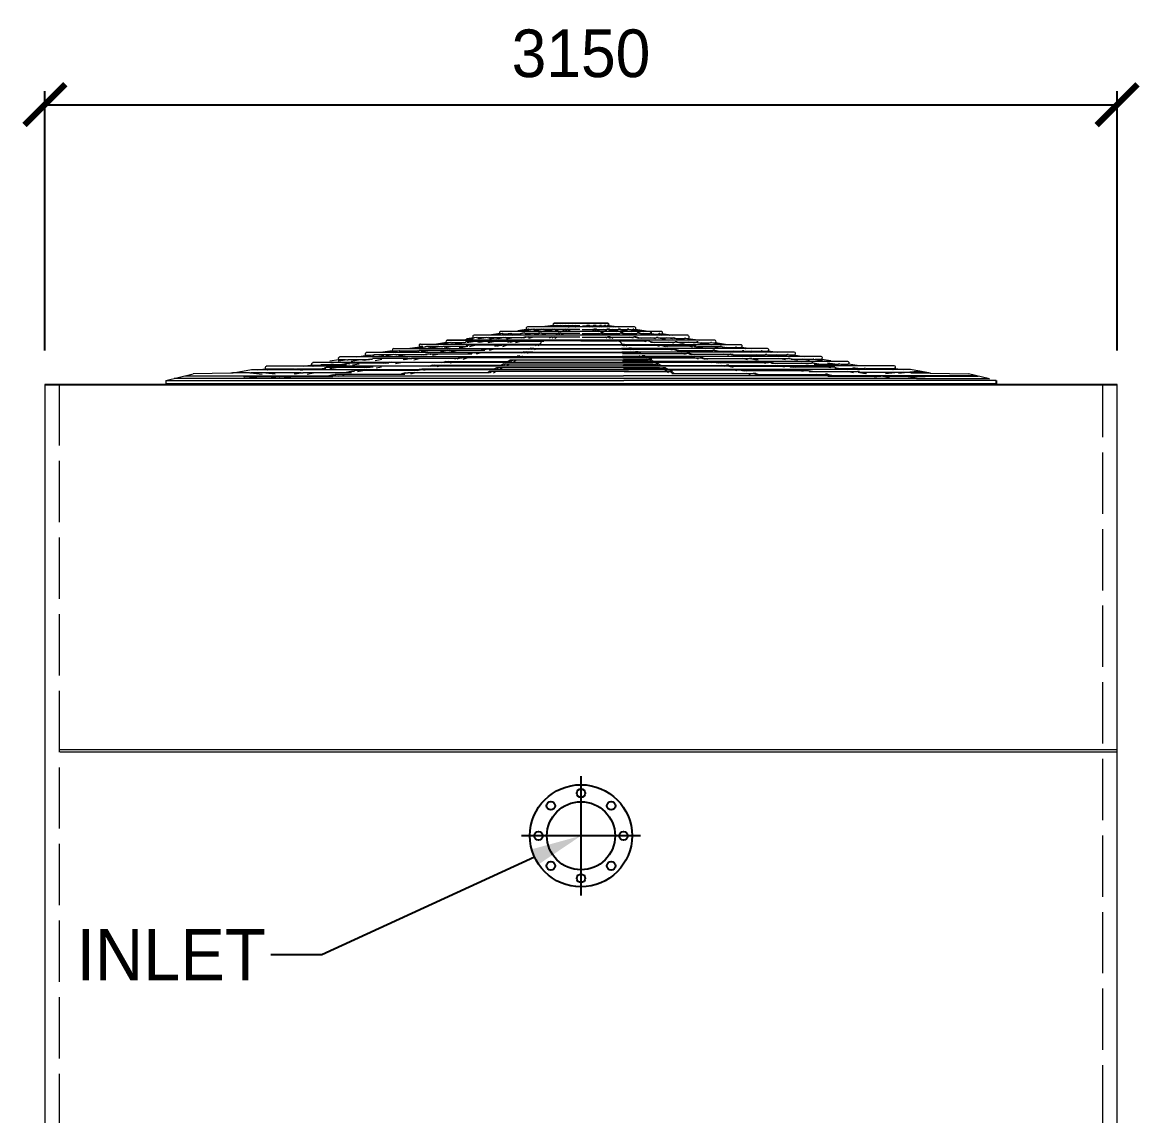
# Model space of a CAD drawing. Header units: millimetres. Extents: x 123437 to 162203, y 20795 to 41590.
# Drawn here: x 147677 to 150959, y 28502 to 31714 of the extents above; entities that cross this region are included whole.
import ezdxf
from ezdxf import colors
from ezdxf.entities.mleader import LeaderData, LeaderLine
from ezdxf.enums import TextEntityAlignment as Align
from ezdxf.math import Vec2, Vec3

# ---------------------------------------------------------------- set-up
doc = ezdxf.new("R2010")
doc.units = ezdxf.units.MM
doc.header["$LTSCALE"] = 30
doc.header["$MEASUREMENT"] = 0
doc.linetypes.add('CENTER', pattern=[2, 1.25, -0.25, 0.25, -0.25])
doc.linetypes.add('DASHED', pattern=[15, 12, -3])
doc.layers.get('0').update_dxf_attribs({"linetype": 'CONTINUOUS'})
doc.layers.get('DEFPOINTS').update_dxf_attribs({"color": 143, "linetype": 'CONTINUOUS'})
for name, color, linetype in [('center', 1, 'CENTER'), ('냉각탑', 4, 'CONTINUOUS'), ('냉각탑_dim', 1, 'CONTINUOUS'), ('냉각탑_text', 3, 'CONTINUOUS')]:
    doc.layers.add(name, color=color, linetype=linetype)
doc.styles.add('HY울릉도L', font='')
doc.styles.get("Standard").update_dxf_attribs({"font": ''})
doc.styles.add('돋움', font='')
doc.styles.get('HY울릉도L').set_extended_font_data('HY울릉도L')
doc.styles.get('Standard').set_extended_font_data('Dotum')
doc.styles.get('돋움').set_extended_font_data('Dotum')
doc.dimstyles.new('성지DIM', dxfattribs={"dimtxt": 3.5, "dimasz": 3, "dimexe": 1, "dimexo": 2.5, "dimgap": 2, "dimtad": 1, "dimdec": 0, "dimzin": 3, "dimdsep": 46, "dimtxsty": 'HY울릉도L', "dimblk": 'ARCHTICK', "dimcen": -2, "dimclrd": 256, "dimclre": 256, "dimclrt": 7, "dimadec": 0, "dimazin": 0, "dimtfac": 1, "dimtdec": 0, "dimtofl": 0, "dimtmove": 0, "dimatfit": 3, "dimfxl": 0, "dimtolj": 1, "dimtzin": 0, "dimlwe": -1, "dimarcsym": 0})

# ---------------------------------------------------------------- blocks, each defined once
blk = doc.blocks.new('_ArchTick')
at = {"color": 0, "linetype": 'ByBlock', "const_width": 0.15}
blk.add_lwpolyline([(-0.5, -0.5), (0.5, 0.5)], dxfattribs=at)
blk = doc.blocks.new('*D35')
at = {"layer": 'DEFPOINTS', "color": 0, "transparency": 16777216}
for p in [(150893, 31472.2), (147743, 30650.6), (150893, 30650.4)]:
    blk.add_point(p, dxfattribs=at)
at = {"layer": '냉각탑_dim', "transparency": 16777216}
for p, q in [((147743, 30750.6), (147743, 31512.2)), ((150893, 30750.4), (150893, 31512.2))]:
    blk.add_line(p, q, dxfattribs=at)
at = {"layer": '냉각탑_dim', "lineweight": -2, "transparency": 16777216}
blk.add_line((147743, 31472.2), (150893, 31472.2), dxfattribs=at)
at = {"layer": '냉각탑_dim', "lineweight": -2, "transparency": 16777216, "xscale": 120, "yscale": 120, "zscale": 120, "rotation": 180}
blk.add_blockref('_ArchTick', (147743, 31472.2), dxfattribs=at)
at = {"layer": '냉각탑_dim', "lineweight": -2, "transparency": 16777216, "xscale": 120, "yscale": 120, "zscale": 120}
blk.add_blockref('_ArchTick', (150893, 31472.2), dxfattribs=at)
at = {"layer": '냉각탑_dim', "color": 7, "transparency": 16777216, "insert": (149318, 31622.2), "char_height": 140, "attachment_point": 5, "style": 'HY울릉도L'}
blk.add_mtext('\\A1;3150', dxfattribs=at)

msp = doc.modelspace()

# ---------------------------------------------------------------- linework, layer by layer
at = {"ltscale": 500}
for p, q in [((150538, 30661.9), (150538, 30652.6)), ((147743, 30650.6), (150893, 30650.6)), ((150431.4, 30650.6), (148204.6, 30650.6))]:
    msp.add_line(p, q, dxfattribs=at)
at = {"lineweight": 18, "ltscale": 500}
for p, q in [((147743, 30650.6), (147743, 26670.6)), ((150893, 26670.6), (150893, 30650.6)), ((150893, 29577.3), (147788, 29577.3)), ((150893, 29570.3), (147788, 29570.3))]:
    msp.add_line(p, q, dxfattribs=at)
at = {"color": 5, "linetype": 'DASHED', "lineweight": 9, "ltscale": 0.5}
for p, q in [((147785, 30650.6), (147785, 26670.6)), ((150851, 26670.6), (150851, 30650.6))]:
    msp.add_line(p, q, dxfattribs=at)
at = {"color": 3}
for centre, radius in [((149318, 29324.6), 150), ((149318, 29449.6), 12.5), ((149229.6, 29413), 12.5), ((149318, 29324.6), 100), ((149406.4, 29413), 12.5), ((149193, 29324.6), 12.5), ((149443, 29324.6), 12.5), ((149229.6, 29236.2), 12.5), ((149406.4, 29236.2), 12.5), ((149318, 29199.6), 12.5)]:
    msp.add_circle(centre, radius, dxfattribs=at)
at = {"layer": 'center', "linetype": 'CENTER', "ltscale": 50}
for p, q in [((149318, 29499.6), (149318, 29149.6)), ((149493, 29324.6), (149143, 29324.6))]:
    msp.add_line(p, q, dxfattribs=at)
at = {"layer": '냉각탑', "linetype": 'Continuous', "lineweight": 15}
for p, q in [((149396.6, 30830.4), (149239.4, 30830.4)), ((149239.4, 30830.4), (149396.6, 30830.4)), ((149632.4, 30795.3), (149003.7, 30795.3)), ((149079.5, 30799.7), (149048.8, 30795.3)), ((149086.6, 30799.7), (149057, 30795.3)), ((149088.6, 30799.7), (149059, 30795.3)), ((149553.8, 30806.3), (149082.3, 30806.3)), ((149109.5, 30799.7), (149082.9, 30795.3)), ((149086.6, 30799.7), (149088.6, 30799.7)), ((149113.4, 30799.7), (149086.8, 30795.3)), ((149102.3, 30798.5), (149091.3, 30798.5)), ((149109.5, 30799.7), (149113.4, 30799.7)), ((149115.7, 30795.3), (149134.9, 30798.5)), ((149140.7, 30798.5), (149115.8, 30798.5)), ((149146.6, 30799.7), (149124.9, 30795.3)), ((149158, 30810.8), (149126.5, 30806.3)), ((149152.1, 30801.7), (149130.4, 30797.3)), ((149162.4, 30812.8), (149132, 30808.3)), ((149164.5, 30812.8), (149134.1, 30808.3)), ((149146.6, 30801.7), (149152.1, 30801.7)), ((149177.5, 30812.8), (149150.2, 30808.3)), ((149154, 30797.3), (149169.6, 30800.5)), ((149191.2, 30800.5), (149154.1, 30800.5)), ((149181.4, 30812.8), (149154.2, 30808.3)), ((149158, 30812.8), (149158.7, 30812.3)), ((149475.2, 30819.4), (149160.8, 30819.4)), ((149162.4, 30812.8), (149164.5, 30812.8)), ((149169.6, 30811.5), (149167.3, 30811.5)), ((149177.5, 30812.8), (149181.4, 30812.8)), ((149202.1, 30812.8), (149179.8, 30808.3)), ((149195.3, 30801.7), (149180, 30797.3)), ((149195.7, 30811.5), (149183.9, 30811.5)), ((149207.6, 30812.8), (149185.4, 30808.3)), ((149202.2, 30801.7), (149186.8, 30797.3)), ((149195.3, 30801.7), (149202.2, 30801.7)), ((149202.1, 30812.8), (149207.6, 30812.8)), ((149203.5, 30797.3), (149214.5, 30800.5)), ((149250.3, 30800.5), (149203.6, 30800.5)), ((149236.5, 30824), (149204.3, 30819.4)), ((149238.3, 30824), (149207.1, 30819.4)), ((149208.5, 30808.3), (149224.1, 30811.5)), ((149240.3, 30824), (149209.2, 30819.4)), ((149230.1, 30811.5), (149209.7, 30811.5)), ((149245.5, 30824), (149217.5, 30819.4)), ((149234.6, 30812.8), (149218.9, 30808.3)), ((149249.4, 30824), (149221.5, 30819.4)), ((149241.4, 30812.8), (149225.7, 30808.3)), ((149234.6, 30812.8), (149241.4, 30812.8)), ((149257.6, 30824), (149234.8, 30819.4)), ((149236.5, 30824), (149236.8, 30823.7)), ((149263.2, 30824), (149240.4, 30819.4)), ((149242, 30808.3), (149253.1, 30811.5)), ((149270.5, 30811.5), (149242.9, 30811.5)), ((149252.5, 30801.7), (149244.5, 30797.3)), ((149260.1, 30801.7), (149252.1, 30797.3)), ((149252.5, 30801.7), (149260.1, 30801.7)), ((149273.9, 30824), (149257.7, 30819.4)), ((149260.7, 30797.3), (149266.5, 30800.5)), ((149314.1, 30800.5), (149260.8, 30800.5)), ((149280.7, 30824), (149264.5, 30819.4)), ((149272.8, 30812.8), (149264.7, 30808.3)), ((149268.9, 30822.6), (149265.3, 30822.6)), ((149266, 30821.7), (149265.9, 30822.6)), ((149280.4, 30812.8), (149272.3, 30808.3)), ((149272.8, 30812.8), (149280.4, 30812.8)), ((149280.5, 30819.4), (149282.9, 30820.1)), ((149280.7, 30808.3), (149286.4, 30811.5)), ((149314.1, 30811.5), (149281.2, 30811.5)), ((149290.6, 30822.6), (149282.2, 30822.6)), ((149282.9, 30820.1), (149282.6, 30822.6)), ((149293.1, 30824), (149284.8, 30819.4)), ((149300.7, 30824), (149292.4, 30819.4)), ((149293.1, 30824), (149300.7, 30824)), ((149300.6, 30819.4), (149301.9, 30820.1)), ((149314.1, 30822.6), (149301.5, 30822.6)), ((149301.9, 30820.1), (149301.7, 30822.6)), ((149321.9, 30811.5), (149354.9, 30811.5)), ((149321.9, 30800.5), (149375.2, 30800.5)), ((149322, 30822.6), (149334.5, 30822.6)), ((149334.2, 30820.1), (149334.3, 30822.6)), ((149335.4, 30819.4), (149334.2, 30820.1)), ((149335.3, 30824), (149343.7, 30819.4)), ((149342.9, 30824), (149335.3, 30824)), ((149342.9, 30824), (149351.3, 30819.4)), ((149345.5, 30822.6), (149353.8, 30822.6)), ((149355.3, 30808.3), (149349.6, 30811.5)), ((149353.1, 30820.1), (149353.4, 30822.6)), ((149355.5, 30819.4), (149353.1, 30820.1)), ((149355.4, 30824), (149371.5, 30819.4)), ((149355.6, 30812.8), (149363.8, 30808.3)), ((149363.2, 30812.8), (149355.6, 30812.8)), ((149362.2, 30824), (149378.3, 30819.4)), ((149363.2, 30812.8), (149371.4, 30808.3)), ((149365.6, 30811.5), (149393.2, 30811.5)), ((149367.1, 30822.6), (149370.7, 30822.6)), ((149375.3, 30797.3), (149369.5, 30800.5)), ((149370, 30821.7), (149370.1, 30822.6)), ((149372.9, 30824), (149395.7, 30819.4)), ((149376, 30801.7), (149383.9, 30797.3)), ((149383.5, 30801.7), (149376, 30801.7)), ((149378.4, 30824), (149401.2, 30819.4)), ((149394, 30808.3), (149383, 30811.5)), ((149383.5, 30801.7), (149391.5, 30797.3)), ((149385.7, 30800.5), (149432.5, 30800.5)), ((149386.6, 30824), (149414.6, 30819.4)), ((149390.6, 30824), (149418.5, 30819.4)), ((149394.6, 30812.8), (149410.4, 30808.3)), ((149401.4, 30812.8), (149394.6, 30812.8)), ((149395.7, 30824), (149426.9, 30819.4)), ((149397.8, 30824), (149428.9, 30819.4)), ((149399.5, 30824), (149399.3, 30823.7)), ((149399.5, 30824), (149431.8, 30819.4)), ((149401.4, 30812.8), (149417.2, 30808.3)), ((149406, 30811.5), (149426.3, 30811.5)), ((149427.6, 30808.3), (149411.9, 30811.5)), ((149432.6, 30797.3), (149421.5, 30800.5)), ((149428.4, 30812.8), (149450.6, 30808.3)), ((149434, 30812.8), (149428.4, 30812.8)), ((149433.9, 30801.7), (149449.2, 30797.3)), ((149440.7, 30801.7), (149433.9, 30801.7)), ((149434, 30812.8), (149456.2, 30808.3)), ((149440.4, 30811.5), (149452.1, 30811.5)), ((149440.7, 30801.7), (149456, 30797.3)), ((149444.8, 30800.5), (149481.9, 30800.5)), ((149454.6, 30812.8), (149481.9, 30808.3)), ((149458.6, 30812.8), (149454.6, 30812.8)), ((149458.6, 30812.8), (149485.8, 30808.3)), ((149466.4, 30811.5), (149468.8, 30811.5)), ((149482.1, 30797.3), (149466.4, 30800.5)), ((149471.6, 30812.8), (149501.9, 30808.3)), ((149473.6, 30812.8), (149471.6, 30812.8)), ((149473.6, 30812.8), (149504, 30808.3)), ((149478, 30812.8), (149477.4, 30812.3)), ((149478, 30812.8), (149509.5, 30808.3)), ((149483.9, 30801.7), (149505.6, 30797.3)), ((149489.5, 30801.7), (149483.9, 30801.7)), ((149489.5, 30801.7), (149511.2, 30797.3)), ((149495.3, 30800.5), (149520.2, 30800.5)), ((149520.4, 30797.3), (149501.2, 30800.5)), ((149526.6, 30801.7), (149522.6, 30801.7)), ((149522.6, 30799.7), (149549.2, 30795.3)), ((149526.6, 30799.7), (149553.1, 30795.3)), ((149533.7, 30798.5), (149544.7, 30798.5)), ((149547.4, 30799.7), (149577, 30795.3)), ((149549.4, 30799.7), (149547.4, 30799.7)), ((149549.4, 30799.7), (149579.1, 30795.3)), ((149556.5, 30799.7), (149587.2, 30795.3)), ((148844.1, 30760.2), (148815.6, 30756.2)), ((148859.2, 30760.2), (148831.7, 30756.2)), ((148861.2, 30760.2), (148833.8, 30756.2)), ((148846.5, 30769.2), (149201.9, 30769.2)), ((148853.3, 30761.4), (148846.5, 30761.4)), ((148859.2, 30762.2), (148861.2, 30762.2)), ((148900.3, 30761.4), (148863.6, 30761.4)), ((148867.9, 30758.2), (148889.3, 30761.4)), ((148905.6, 30762.2), (148881, 30758.2)), ((148909.5, 30762.2), (148884.9, 30758.2)), ((148922.5, 30773.4), (148893.3, 30769.2)), ((148905.6, 30762.2), (148909.5, 30762.2)), ((148935, 30773.4), (148906.8, 30769.2)), ((148937, 30773.4), (148908.8, 30769.2)), ((148975.8, 30761.4), (148911.7, 30761.4)), ((148915.5, 30758.2), (148934.7, 30761.4)), ((149432.7, 30780.3), (148925.1, 30780.3)), ((148925.1, 30780.3), (149203.3, 30780.3)), ((148928.4, 30772.4), (148925.1, 30772.4)), ((148935, 30773.4), (148937, 30773.4)), ((148967.6, 30772.4), (148939.5, 30772.4)), ((148942.3, 30769.2), (148963.7, 30772.4)), ((148973.5, 30773.4), (148948.3, 30769.2)), ((148977.5, 30773.4), (148952.2, 30769.2)), ((148980.1, 30762.2), (148960, 30758.2)), ((148985.7, 30762.2), (148965.5, 30758.2)), ((149001, 30784.5), (148971.1, 30780.3)), ((148973.5, 30773.4), (148977.5, 30773.4)), ((149030.8, 30776.4), (148979.7, 30776.4)), ((149010.8, 30788.5), (148981.9, 30784.3)), ((148982.2, 30773.2), (149001.4, 30776.4)), ((149012.8, 30788.5), (148983.9, 30784.3)), ((149074.6, 30765.4), (148987.4, 30765.4)), ((148990.5, 30762.2), (149006.2, 30765.4)), ((149010.8, 30788.5), (149012.8, 30788.5)), ((149035.6, 30777.4), (149015, 30773.2)), ((149035, 30787.5), (149015.4, 30787.5)), ((149041.5, 30788.5), (149015.6, 30784.3)), ((149045.4, 30788.5), (149019.5, 30784.3)), ((149041.1, 30777.4), (149020.5, 30773.2)), ((149041.5, 30788.5), (149045.4, 30788.5)), ((149113.5, 30776.4), (149043, 30776.4)), ((149045, 30773.2), (149060.7, 30776.4)), ((149085.7, 30787.5), (149047.8, 30787.5)), ((149048.9, 30784.3), (149068.1, 30787.5)), ((149077.6, 30766.2), (149063.4, 30762.2)), ((149091.1, 30788.5), (149069.9, 30784.3)), ((149084.4, 30766.2), (149070.2, 30762.2)), ((149096.6, 30788.5), (149075.5, 30784.3)), ((149077.6, 30766.2), (149084.4, 30766.2)), ((149442.8, 30765.4), (149085.7, 30765.4)), ((149087.9, 30762.2), (149099, 30765.4)), ((149152.3, 30787.5), (149098.5, 30787.5)), ((149099.5, 30784.3), (149115.2, 30787.5)), ((149116.9, 30777.4), (149102.3, 30773.2)), ((149123.7, 30777.4), (149109.1, 30773.2)), ((149116.9, 30777.4), (149123.7, 30777.4)), ((149209.2, 30776.4), (149125, 30776.4)), ((149126.4, 30773.2), (149137.5, 30776.4)), ((149156.1, 30790.5), (149141.1, 30786.3)), ((149162.9, 30790.5), (149147.9, 30786.3)), ((149156.1, 30790.5), (149162.9, 30790.5)), ((149230.2, 30789.5), (149164.3, 30789.5)), ((149164.9, 30786.3), (149176, 30789.5)), ((149190.1, 30767.8), (149183.5, 30764.2)), ((149190.1, 30767.8), (149197.6, 30767.8)), ((149200.3, 30769.2), (149191.1, 30764.2)), ((149438.6, 30766.5), (149195.3, 30766.5)), ((149195.3, 30766.5), (149438.6, 30766.5)), ((149318, 30778.5), (149210.5, 30778.5)), ((149232.2, 30790.5), (149224.4, 30786.3)), ((149239.8, 30790.5), (149232, 30786.3)), ((149232.2, 30790.5), (149239.8, 30790.5)), ((149314.1, 30789.5), (149240.5, 30789.5)), ((149240.8, 30786.3), (149246.5, 30789.5)), ((149318, 30778.5), (149425.5, 30778.5)), ((149321.9, 30789.5), (149395.6, 30789.5)), ((149395.2, 30786.3), (149389.5, 30789.5)), ((149396.3, 30790.5), (149404, 30786.3)), ((149403.9, 30790.5), (149396.3, 30790.5)), ((149403.9, 30790.5), (149411.6, 30786.3)), ((149405.8, 30789.5), (149471.8, 30789.5)), ((149426.9, 30778.4), (149511.1, 30778.4)), ((149787.5, 30767.2), (149432.2, 30767.2)), ((149710.9, 30780.3), (149432.7, 30780.3)), ((149438.4, 30767.8), (149445, 30764.2)), ((149445.9, 30767.8), (149438.4, 30767.8)), ((149438.5, 30765.4), (149550.4, 30765.4)), ((149445.9, 30767.8), (149452.5, 30764.2)), ((149471.1, 30786.3), (149460, 30789.5)), ((149473.1, 30790.5), (149488.1, 30786.3)), ((149479.9, 30790.5), (149473.1, 30790.5)), ((149479.9, 30790.5), (149494.9, 30786.3)), ((149483.7, 30787.5), (149537.5, 30787.5)), ((149509.6, 30775.2), (149498.5, 30778.4)), ((149512.4, 30779.4), (149526.9, 30775.2)), ((149519.2, 30779.4), (149512.4, 30779.4)), ((149519.2, 30777.4), (149533.8, 30773.2)), ((149536.5, 30784.3), (149520.9, 30787.5)), ((149522.6, 30774.4), (149593.1, 30774.4)), ((149548.2, 30762.2), (149537.1, 30765.4)), ((149539.4, 30788.5), (149560.6, 30784.3)), ((149545, 30788.5), (149566.1, 30784.3)), ((149550.3, 30787.5), (149588.3, 30787.5)), ((149551.6, 30766.2), (149565.8, 30762.2)), ((149558.4, 30766.2), (149551.6, 30766.2)), ((149558.4, 30766.2), (149572.6, 30762.2)), ((149561.4, 30763.4), (149648.6, 30763.4)), ((149587.1, 30784.3), (149567.9, 30787.5)), ((149591, 30771.2), (149575.4, 30774.4)), ((149590.6, 30786.5), (149616.5, 30782.3)), ((149594.5, 30786.5), (149590.6, 30786.5)), ((149594.5, 30786.5), (149620.4, 30782.3)), ((149594.9, 30775.4), (149615.5, 30771.2)), ((149600.4, 30775.4), (149621.1, 30771.2)), ((149601.1, 30785.5), (149620.6, 30785.5)), ((149605.3, 30774.4), (149656.3, 30774.4)), ((149623.2, 30786.5), (149652.1, 30782.3)), ((149625.2, 30786.5), (149623.2, 30786.5)), ((149625.2, 30786.5), (149654.1, 30782.3)), ((149645.5, 30760.2), (149629.8, 30763.4)), ((149653.8, 30771.2), (149634.6, 30774.4)), ((149635, 30784.5), (149665, 30780.3)), ((149650.4, 30762.2), (149670.5, 30758.2)), ((149655.9, 30762.2), (149676, 30758.2)), ((149662.5, 30775.4), (149658.6, 30775.4)), ((149658.6, 30773.4), (149683.8, 30769.2)), ((149660.2, 30761.4), (149724.4, 30761.4)), ((149662.5, 30773.4), (149687.8, 30769.2)), ((149668.4, 30772.4), (149696.5, 30772.4)), ((149693.7, 30769.2), (149672.3, 30772.4)), ((149701, 30773.4), (149699, 30773.4)), ((149699, 30773.4), (149727.2, 30769.2)), ((149701, 30773.4), (149729.2, 30769.2)), ((149720.6, 30758.2), (149701.4, 30761.4)), ((149707.6, 30772.4), (149710.9, 30772.4)), ((149713.5, 30773.4), (149742.7, 30769.2)), ((149726.5, 30762.2), (149751.1, 30758.2)), ((149730.4, 30762.2), (149726.5, 30762.2)), ((149728.4, 30762.2), (149753.1, 30758.2)), ((149733.7, 30759.4), (149770.4, 30759.4)), ((149766.2, 30756.2), (149744.8, 30759.4)), ((149774.8, 30760.2), (149772.8, 30760.2)), ((149772.8, 30760.2), (149800.3, 30756.2)), ((149774.8, 30760.2), (149802.3, 30756.2)), ((149780.7, 30759.4), (149787.5, 30759.4)), ((149790, 30760.2), (149818.4, 30756.2)), ((148608.7, 30732.1), (149502.9, 30732.1)), ((148685.2, 30734), (148658.2, 30730.1)), ((148705.6, 30736), (148679.6, 30732.1)), ((148707.7, 30736), (148681.6, 30732.1)), ((148687.3, 30745.2), (149479.3, 30745.2)), ((148701.2, 30735.3), (148687.3, 30735.3)), ((148705.6, 30736), (148707.7, 30736)), ((148763.7, 30737.3), (148709.8, 30737.3)), ((148717, 30732.1), (148738.4, 30735.3)), ((148763.6, 30749.1), (148735.9, 30745.2)), ((148767.7, 30738), (148744.3, 30734.1)), ((148771.6, 30738), (148748.3, 30734.1)), ((148783.4, 30749.1), (148756.6, 30745.2)), ((148785.4, 30749.1), (148758.7, 30745.2)), ((148767.9, 30756.2), (149449.6, 30756.2)), ((148778.2, 30748.4), (148767.9, 30748.4)), ((148865.9, 30737.3), (148775.5, 30737.3)), ((148782, 30734.1), (148801.2, 30737.3)), ((148783.4, 30749.1), (148785.4, 30749.1)), ((148833, 30748.4), (148787.7, 30748.4)), ((148793.4, 30745.2), (148814.9, 30748.4)), ((148813.7, 30726.8), (148795.1, 30723.1)), ((148819.3, 30726.8), (148800.7, 30723.1)), ((148837.6, 30749.1), (148813.6, 30745.2)), ((148841.6, 30749.1), (148817.6, 30745.2)), ((148837.6, 30749.1), (148841.6, 30749.1)), ((148920.8, 30750.4), (148843.6, 30750.4)), ((148848.7, 30747.2), (148867.9, 30750.4)), ((148869.2, 30740), (148850.1, 30736.1)), ((148874.7, 30740), (148855.6, 30736.1)), ((148996.9, 30739.3), (148876.3, 30739.3)), ((148881.5, 30736.1), (148897.2, 30739.3)), ((148924.6, 30751.1), (148905, 30747.2)), ((148930.2, 30751.1), (148910.6, 30747.2)), ((149035.7, 30750.4), (148931.8, 30750.4)), ((148936, 30747.2), (148951.7, 30750.4)), ((148960, 30728.8), (148946.8, 30725.1)), ((148966.8, 30728.8), (148953.6, 30725.1)), ((148960, 30728.8), (148966.8, 30728.8)), ((149652.6, 30728.3), (148964.8, 30728.3)), ((148972.3, 30725.1), (148983.4, 30728.3)), ((148999.2, 30744), (148985.7, 30740.1)), ((149006, 30744), (148992.5, 30740.1)), ((148999.2, 30744), (149006, 30744)), ((149472.9, 30743.3), (149007.1, 30743.3)), ((149010.8, 30740.1), (149021.9, 30743.3)), ((149038.4, 30755.1), (149024.5, 30751.2)), ((149045.2, 30755.1), (149031.4, 30751.2)), ((149038.4, 30755.1), (149045.2, 30755.1)), ((149452.9, 30754.4), (149046.4, 30754.4)), ((149049.3, 30751.2), (149060.4, 30754.4)), ((149130.3, 30732.7), (149123.7, 30729.1)), ((149130.3, 30734.7), (149137.9, 30734.7)), ((149137.9, 30734.7), (149131.3, 30731.1)), ((149141.1, 30731.1), (149146.8, 30734.3)), ((149150.2, 30745.8), (149143.6, 30742.1)), ((149150.2, 30745.8), (149157.8, 30745.8)), ((149157.8, 30745.8), (149151.2, 30742.1)), ((149176.6, 30745.3), (149159.1, 30745.3)), ((149161, 30742.1), (149166.8, 30745.3)), ((149170.2, 30756.8), (149163.5, 30753.2)), ((149170.2, 30756.8), (149177.8, 30756.8)), ((149177.8, 30756.8), (149171.1, 30753.2)), ((149181, 30753.2), (149186.7, 30756.4)), ((149866.1, 30756.2), (149436.8, 30756.2)), ((149944.7, 30745.2), (149437.7, 30745.2)), ((150023.3, 30732.1), (149438.7, 30732.1)), ((149439.5, 30754.4), (149589.7, 30754.4)), ((149440.4, 30741.3), (149628.9, 30741.3)), ((149441.4, 30728.3), (149668.2, 30728.3)), ((149455.1, 30753.2), (149449.3, 30756.4)), ((149458.3, 30756.8), (149464.9, 30753.2)), ((149465.9, 30756.8), (149458.3, 30756.8)), ((149459.4, 30745.3), (149476.9, 30745.3)), ((149465.9, 30756.8), (149472.5, 30753.2)), ((149475, 30742.1), (149469.3, 30745.3)), ((149478.2, 30745.8), (149484.8, 30742.1)), ((149485.8, 30745.8), (149478.2, 30745.8)), ((149485.8, 30745.8), (149492.4, 30742.1)), ((149494.9, 30731.1), (149489.2, 30734.3)), ((149498.1, 30734.7), (149504.8, 30731.1)), ((149505.7, 30734.7), (149498.1, 30734.7)), ((149505.7, 30734.7), (149512.4, 30731.1)), ((149586.7, 30751.2), (149575.6, 30754.4)), ((149590.8, 30753.1), (149604.7, 30749.2)), ((149597.6, 30753.1), (149590.8, 30753.1)), ((149597.6, 30753.1), (149611.5, 30749.2)), ((149600.3, 30750.4), (149704.2, 30750.4)), ((149625.2, 30738.1), (149614.1, 30741.3)), ((149630, 30742), (149643.5, 30738.1)), ((149636.8, 30742), (149630, 30742)), ((149636.8, 30742), (149650.3, 30738.1)), ((149637.2, 30739.3), (149757.8, 30739.3)), ((149663.7, 30725.1), (149652.6, 30728.3)), ((149669.3, 30728.8), (149682.4, 30725.1)), ((149676.1, 30728.8), (149669.3, 30728.8)), ((149676.1, 30728.8), (149689.2, 30725.1)), ((149700, 30747.2), (149684.3, 30750.4)), ((149705.8, 30751.1), (149725.5, 30747.2)), ((149711.4, 30751.1), (149731, 30747.2)), ((149713.2, 30748.4), (149790.4, 30748.4)), ((149752.5, 30736.1), (149736.8, 30739.3)), ((149759.3, 30738), (149778.4, 30734.1)), ((149764.9, 30738), (149784, 30734.1)), ((149785.3, 30745.2), (149766.1, 30748.4)), ((149768.2, 30737.3), (149858.5, 30737.3)), ((149792.5, 30749.1), (149816.5, 30745.2)), ((149796.4, 30749.1), (149792.5, 30749.1)), ((149796.4, 30749.1), (149820.4, 30745.2)), ((149801, 30748.4), (149846.3, 30748.4)), ((149814.8, 30726.8), (149833.4, 30723.1)), ((149840.6, 30745.2), (149819.2, 30748.4)), ((149820.3, 30726.8), (149838.9, 30723.1)), ((149852, 30734.1), (149832.8, 30737.3)), ((149850.6, 30749.1), (149848.6, 30749.1)), ((149848.6, 30749.1), (149875.4, 30745.2)), ((149850.6, 30749.1), (149877.4, 30745.2)), ((149855.8, 30748.4), (149866.1, 30748.4)), ((149860.4, 30738), (149883.8, 30734.1)), ((149864.3, 30738), (149887.7, 30734.1)), ((149868.3, 30737.3), (149922.3, 30737.3)), ((149868.4, 30749.1), (149896.1, 30745.2)), ((149915, 30734.1), (149893.6, 30737.3)), ((149926.4, 30738), (149924.4, 30738)), ((149924.4, 30738), (149950.4, 30734.1)), ((149926.4, 30738), (149952.5, 30734.1)), ((149932.2, 30726.8), (149928.3, 30726.8)), ((149928.3, 30726.8), (149951.1, 30723.1)), ((149930.9, 30737.3), (149944.7, 30737.3)), ((149932.2, 30726.8), (149955, 30723.1)), ((149946.9, 30736), (149973.9, 30732.1)), ((148291.2, 30683.7), (148349.9, 30694)), ((148349.9, 30694), (149190.4, 30694)), ((148391.9, 30695.6), (148366.9, 30692)), ((148393.5, 30705.1), (149751, 30705.1)), ((148475.9, 30695.2), (148393.5, 30695.2)), ((148478.4, 30695.6), (148396.3, 30692)), ((148480.4, 30695.6), (148398.3, 30692)), ((148478.4, 30695.6), (148480.4, 30695.6)), ((148561.7, 30695.2), (148482.1, 30695.2)), ((148493.7, 30692), (148515.1, 30695.2)), ((148528.3, 30706.7), (148502.7, 30703.1)), ((148554.1, 30706.7), (148529.4, 30703.1)), ((148530.2, 30716.1), (149720.9, 30716.1)), ((148551, 30706.3), (148530.2, 30706.3)), ((148556.2, 30706.7), (148531.4, 30703.1)), ((148564, 30697.6), (148542.4, 30694)), ((148567.9, 30697.6), (148546.3, 30694)), ((148554.1, 30708.7), (148556.2, 30708.7)), ((148629.1, 30708.3), (148558, 30708.3)), ((148564, 30700.6), (148567.9, 30700.6)), ((148568.1, 30708.1), (148589.6, 30711.3)), ((148699, 30700.2), (148569.4, 30700.2)), ((148579.8, 30697), (148599, 30700.2)), ((148606.7, 30722.8), (148580.4, 30719.1)), ((148629.9, 30722.8), (148604.5, 30719.1)), ((148631.9, 30722.8), (148606.5, 30719.1)), ((148626.1, 30722.3), (148608.8, 30722.3)), ((148631.9, 30711.7), (148609.7, 30708.1)), ((148635.8, 30711.7), (148613.6, 30708.1)), ((148629.9, 30722.8), (148631.9, 30722.8)), ((148631.9, 30711.7), (148635.8, 30711.7)), ((148696.4, 30722.3), (148633.9, 30722.3)), ((148753.9, 30713.3), (148637.4, 30713.3)), ((148642.6, 30719.1), (148664, 30722.3)), ((148646.5, 30708.1), (148665.8, 30711.3)), ((148699.8, 30724.8), (148677, 30721.1)), ((148703.7, 30724.8), (148680.9, 30721.1)), ((148700.8, 30702.6), (148683.2, 30699)), ((148706.4, 30702.6), (148688.7, 30699)), ((148699.8, 30724.8), (148703.7, 30724.8)), ((148808.9, 30726.3), (148705.5, 30726.3)), ((148878.3, 30704.2), (148707.5, 30704.2)), ((148713.3, 30721.1), (148732.5, 30724.3)), ((148716.1, 30699), (148731.8, 30702.2)), ((148756.2, 30715.7), (148738.1, 30712.1)), ((148761.8, 30715.7), (148743.7, 30712.1)), ((148919.1, 30715.3), (148765.1, 30715.3)), ((148772.6, 30712.1), (148788.3, 30715.3)), ((148958, 30726.3), (148820.7, 30726.3)), ((148827.1, 30723.1), (148842.7, 30726.3)), ((148842.4, 30695.5), (148849.2, 30695.5)), ((149069.3, 30695.2), (148849.9, 30695.2)), ((148856.7, 30692), (148867.8, 30695.2)), ((148881.6, 30706.6), (148869.1, 30703)), ((148888.4, 30706.6), (148875.9, 30703)), ((148881.6, 30706.6), (148888.4, 30706.6)), ((149089.4, 30706.2), (148889.2, 30706.2)), ((148895.2, 30703), (148906.3, 30706.2)), ((148920.8, 30717.7), (148908, 30714.1)), ((148927.6, 30717.7), (148914.8, 30714.1)), ((148920.8, 30717.7), (148927.6, 30717.7)), ((149109.5, 30717.3), (148928.5, 30717.3)), ((148933.8, 30714.1), (148944.9, 30717.3)), ((149069.8, 30699.5), (149063.5, 30696)), ((149549, 30699.2), (149069.3, 30699.2)), ((149069.8, 30699.5), (149077.4, 30699.5)), ((149077.4, 30699.5), (149071.1, 30696)), ((149081.3, 30696), (149087, 30699.2)), ((149090.1, 30710.6), (149083.6, 30707)), ((149529.1, 30710.2), (149089.4, 30710.2)), ((149090.1, 30710.6), (149097.6, 30710.6)), ((149097.6, 30710.6), (149091.2, 30707)), ((149101.2, 30707), (149106.9, 30710.2)), ((149110.3, 30721.7), (149103.7, 30718.1)), ((149512.8, 30721.3), (149109.5, 30721.3)), ((149110.3, 30721.7), (149117.9, 30721.7)), ((149117.9, 30721.7), (149111.3, 30718.1)), ((149121.1, 30718.1), (149126.9, 30721.3)), ((149190.4, 30694), (149457.6, 30694)), ((150101.9, 30718.1), (149439.7, 30718.1)), ((150238.5, 30705.1), (149440.6, 30705.1)), ((150286.1, 30694), (149441.6, 30694)), ((149442.4, 30723.3), (149517.6, 30723.3)), ((149443.3, 30710.2), (149538, 30710.2)), ((149444.3, 30699.2), (149558.3, 30699.2)), ((149514.9, 30720.1), (149509.1, 30723.3)), ((149518.1, 30723.7), (149524.7, 30720.1)), ((149525.7, 30723.7), (149518.1, 30723.7)), ((149525.7, 30721.7), (149532.3, 30718.1)), ((149526.5, 30717.3), (149707.5, 30717.3)), ((149534.8, 30707), (149529.1, 30710.2)), ((149538.4, 30710.6), (149544.8, 30707)), ((149546, 30710.6), (149538.4, 30710.6)), ((149546, 30710.6), (149552.4, 30707)), ((149546.6, 30706.2), (149746.8, 30706.2)), ((149554.8, 30696), (149549, 30699.2)), ((149558.7, 30699.5), (149565, 30696)), ((149566.3, 30699.5), (149558.7, 30699.5)), ((149566.3, 30699.5), (149572.6, 30696)), ((149676, 30726.3), (149813.3, 30726.3)), ((149702.3, 30714.1), (149691.2, 30717.3)), ((149708.5, 30717.7), (149721.3, 30714.1)), ((149715.3, 30717.7), (149708.5, 30717.7)), ((149714.9, 30715.3), (149868.9, 30715.3)), ((149715.3, 30717.7), (149728.1, 30714.1)), ((149740.8, 30703), (149729.7, 30706.2)), ((149745.7, 30706.6), (149758.1, 30703)), ((149752.5, 30706.6), (149745.7, 30706.6)), ((149752.5, 30704.6), (149764.9, 30701)), ((149753.8, 30704.2), (149924.5, 30704.2)), ((149807, 30723.1), (149791.3, 30726.3)), ((149823.1, 30726.3), (149926.6, 30726.3)), ((149861.5, 30712.1), (149845.8, 30715.3)), ((149870.2, 30715.7), (149888.3, 30712.1)), ((149875.8, 30715.7), (149893.9, 30712.1)), ((149878.1, 30713.3), (149994.6, 30713.3)), ((149918.8, 30723.1), (149899.5, 30726.3)), ((149915.9, 30701), (149900.3, 30704.2)), ((149925.7, 30704.6), (149943.3, 30701)), ((149931.2, 30704.6), (149948.9, 30701)), ((149933, 30702.2), (150062.7, 30702.2)), ((149935.6, 30724.3), (149998.2, 30724.3)), ((149985.5, 30710.1), (149966.3, 30713.3)), ((149989.5, 30721.1), (149968, 30724.3)), ((150000.1, 30713.7), (149996.2, 30713.7)), ((149996.2, 30713.7), (150018.4, 30710.1)), ((150002.1, 30724.8), (150000.1, 30724.8)), ((150000.1, 30724.8), (150025.5, 30721.1)), ((150000.1, 30713.7), (150022.3, 30710.1)), ((150002.1, 30724.8), (150027.6, 30721.1)), ((150003, 30710.3), (150074.1, 30710.3)), ((150006, 30724.3), (150023.3, 30724.3)), ((150025.3, 30724.8), (150051.6, 30721.1)), ((150052.2, 30699), (150033, 30702.2)), ((150063.9, 30710.1), (150042.5, 30713.3)), ((150068, 30699.6), (150064.1, 30699.6)), ((150064.1, 30699.6), (150085.7, 30696)), ((150068, 30699.6), (150089.7, 30696)), ((150070.3, 30697.2), (150150, 30697.2)), ((150077.9, 30710.7), (150075.9, 30710.7)), ((150075.9, 30710.7), (150100.6, 30707.1)), ((150077.9, 30710.7), (150102.6, 30707.1)), ((150081, 30710.3), (150101.9, 30710.3)), ((150103.7, 30710.7), (150129.3, 30707.1)), ((150138.3, 30696), (150116.9, 30699.2)), ((150153.6, 30697.6), (150151.6, 30697.6)), ((150151.6, 30697.6), (150233.7, 30694)), ((150153.6, 30697.6), (150235.8, 30694)), ((150156.1, 30697.2), (150238.5, 30697.2)), ((150240.1, 30697.6), (150265.1, 30694)), ((150344.9, 30683.7), (150286.1, 30694)), ((148098, 30661.9), (148179, 30682)), ((148098, 30661.9), (149188.5, 30661.9)), ((148098, 30661.9), (148098, 30652.6)), ((149188.9, 30668.1), (148122.9, 30668.1)), ((148154.9, 30676), (149189.5, 30676)), ((148344.7, 30684.5), (148179, 30682)), ((148342.8, 30684.2), (148294.1, 30684.2)), ((148326.6, 30673.3), (148328.6, 30673.3)), ((148426.6, 30673.1), (148329.8, 30673.1)), ((148344.4, 30669.9), (148365.8, 30673.1)), ((148344.7, 30684.5), (148346.7, 30684.5)), ((148346.7, 30684.5), (148381.3, 30681)), ((148494.4, 30684.2), (148348.1, 30684.2)), ((148419.3, 30681), (148382.7, 30684.2)), ((148427.8, 30673.3), (148407.3, 30669.9)), ((148431.7, 30673.3), (148411.2, 30669.9)), ((148427.8, 30673.3), (148431.7, 30673.3)), ((148588.6, 30673.1), (148432.8, 30673.1)), ((148445.9, 30669.9), (148465.1, 30673.1)), ((148496.1, 30684.5), (148475.1, 30681)), ((148500, 30684.5), (148479, 30681)), ((148496.1, 30684.5), (148500, 30684.5)), ((148644, 30684.2), (148501.3, 30684.2)), ((148513.1, 30681), (148532.3, 30684.2)), ((148589.5, 30678.3), (148572.8, 30674.9)), ((148595.1, 30678.3), (148578.3, 30674.9)), ((148800.1, 30680.1), (148595.9, 30680.1)), ((148606.6, 30674.9), (148622.3, 30678.1)), ((148645.4, 30689.5), (148628.2, 30686)), ((148651, 30689.5), (148633.8, 30686)), ((148839.4, 30691.2), (148652, 30691.2)), ((148661.6, 30688), (148677.3, 30691.2)), ((148802.7, 30685), (148790.9, 30681.7)), ((148809.5, 30685), (148797.7, 30681.7)), ((148802.7, 30685), (148809.5, 30685)), ((149048.7, 30684.8), (148810.1, 30684.8)), ((148817.7, 30681.7), (148828.8, 30684.8)), ((148842.4, 30693.5), (148830.2, 30690)), ((148849.2, 30693.5), (148837, 30690)), ((149049, 30688.3), (149042.9, 30684.9)), ((149569.4, 30688.1), (149048.7, 30688.1)), ((149049, 30688.3), (149056.6, 30688.3)), ((149056.6, 30688.3), (149050.5, 30684.9)), ((149060.8, 30684.9), (149066.6, 30688.1)), ((149188.5, 30661.9), (149443.5, 30661.9)), ((149189.5, 30676), (149442.6, 30676)), ((149443.5, 30668.1), (149189.5, 30668.1)), ((150481.1, 30676), (149442.6, 30676)), ((150329.3, 30668.1), (149443.5, 30668.1)), ((150538, 30661.9), (149443.5, 30661.9)), ((149445.3, 30688.1), (149579.1, 30688.1)), ((149564.8, 30693.2), (149784.1, 30693.2)), ((149575.2, 30684.9), (149569.4, 30688.1)), ((149579.4, 30688.3), (149585.5, 30684.9)), ((149587, 30688.3), (149579.4, 30688.3)), ((149585.3, 30682.1), (149823.9, 30682.1)), ((149587, 30686.3), (149593.1, 30682.9)), ((149777.3, 30690), (149766.2, 30693.2)), ((149784.8, 30693.5), (149797, 30690)), ((149791.7, 30693.5), (149784.8, 30693.5)), ((149791.7, 30693.5), (149803.8, 30690)), ((149792.6, 30691.2), (149980.1, 30691.2)), ((149816.3, 30678.9), (149805.2, 30682.1)), ((149824.5, 30682.3), (149836.3, 30678.9)), ((149831.3, 30682.3), (149824.5, 30682.3)), ((149831.3, 30682.3), (149843.1, 30678.9)), ((149832, 30680.1), (150036.1, 30680.1)), ((149970.4, 30688), (149954.7, 30691.2)), ((149981.1, 30691.5), (149998.3, 30688)), ((149986.6, 30691.5), (150003.8, 30688)), ((149988, 30688.2), (150130.7, 30688.2)), ((150025.4, 30676.9), (150009.7, 30680.1)), ((150036.9, 30680.3), (150053.7, 30676.9)), ((150042.5, 30680.3), (150059.3, 30676.9)), ((150043.4, 30675.1), (150199.3, 30675.1)), ((150118.9, 30685), (150099.7, 30688.2)), ((150135.9, 30688.5), (150132, 30688.5)), ((150132, 30686.5), (150153, 30683)), ((150135.9, 30686.5), (150157, 30683)), ((150137.6, 30686.2), (150330.6, 30686.2)), ((150186.1, 30671.9), (150166.9, 30675.1)), ((150204.2, 30675.3), (150200.3, 30675.3)), ((150200.3, 30675.3), (150220.8, 30671.9)), ((150204.2, 30675.3), (150224.8, 30671.9)), ((150205.4, 30675.1), (150484.9, 30675.1)), ((150212.7, 30683), (150249.4, 30686.2)), ((150313.2, 30689.2), (150250.8, 30683)), ((150312.5, 30668.2), (150266.2, 30675.1)), ((150287.4, 30686.5), (150285.3, 30686.5)), ((150287.4, 30684.5), (150457.3, 30681.9)), ((150289.2, 30684.2), (150305.9, 30684.2)), ((150305.5, 30675.3), (150303.4, 30675.3)), ((150303.4, 30668.3), (150518.7, 30666.7)), ((150305.5, 30668.3), (150518.7, 30666.7)), ((150306.7, 30668.1), (150513.1, 30668.1)), ((150518.7, 30666.7), (150457, 30682)), ((148098, 30653.3), (150538, 30653.3)), ((148098, 30652.6), (150538, 30652.6)), ((148098, 30650.6), (150538, 30650.6)), ((148098, 30650.6), (150538, 30650.6)), ((150538, 30650.6), (148098, 30650.6))]:
    msp.add_line(p, q, dxfattribs=at)
at = {"layer": '냉각탑'}
msp.add_line((150291.3, 30650.6), (150538, 30650.6), dxfattribs=at)
at = {"layer": '냉각탑', "linetype": 'Continuous', "lineweight": 15, "flags": 128}
for points in [[(149079.5, 30799.7), (149079.7, 30799.4), (149080.8, 30798.8)], [(149202.2, 30801.7), (149202.3, 30801.4), (149202.9, 30800.7), (149203.5, 30800.5), (149203.7, 30800.5)], [(149238.3, 30824), (149240, 30824), (149240.3, 30824)], [(149240.3, 30824), (149240.8, 30823.4), (149241.1, 30823.2)], [(149241.4, 30812.8), (149241.9, 30812), (149242.5, 30811.6), (149242.9, 30811.6)], [(149245.5, 30824), (149248.4, 30823.9), (149249.4, 30824)], [(149257.6, 30824), (149260.8, 30823.9), (149263.2, 30824)], [(149260.1, 30801.7), (149260.2, 30801.3), (149260.5, 30800.7), (149260.8, 30800.5), (149260.9, 30800.5)], [(149273.9, 30824), (149276, 30823.9), (149280.7, 30824)], [(149280.4, 30812.8), (149280.5, 30812.3), (149280.9, 30811.7), (149281.2, 30811.5)], [(149280.7, 30824), (149280.9, 30823.4), (149281.5, 30822.8), (149282.1, 30822.6), (149282.3, 30822.6)], [(149300.7, 30824), (149300.8, 30823.4), (149301.1, 30822.8), (149301.5, 30822.6), (149301.5, 30822.6)], [(149335.3, 30824), (149335.2, 30823.4), (149334.9, 30822.8), (149334.5, 30822.6), (149334.5, 30822.6)], [(149355.4, 30824), (149355.1, 30823.4), (149354.5, 30822.8), (149353.9, 30822.6), (149353.7, 30822.6)], [(149355.6, 30812.8), (149355.5, 30812.3), (149355.2, 30811.7), (149354.8, 30811.5)], [(149362.2, 30824), (149360, 30823.9), (149355.4, 30824)], [(149378.4, 30824), (149375.2, 30823.9), (149372.9, 30824)], [(149376, 30801.7), (149375.9, 30801.3), (149375.5, 30800.7), (149375.2, 30800.5), (149375.2, 30800.5)], [(149390.6, 30824), (149387.6, 30823.9), (149386.6, 30824)], [(149394.6, 30812.8), (149394.1, 30812), (149393.5, 30811.6), (149393.1, 30811.6)], [(149395.7, 30824), (149395.2, 30823.4), (149394.9, 30823.2)], [(149397.8, 30824), (149396, 30824), (149395.7, 30824)], [(149433.9, 30801.7), (149433.7, 30801.4), (149433.2, 30800.7), (149432.5, 30800.5), (149432.4, 30800.5)], [(149556.5, 30799.7), (149556.3, 30799.4), (149555.3, 30798.8)], [(148980.1, 30766.2), (148981.7, 30766.2), (148985.7, 30766.2)], [(149035.6, 30777.4), (149037.1, 30777.4), (149041.1, 30777.4)], [(149084.4, 30766.2), (149084.9, 30765.7), (149085.5, 30765.4), (149085.8, 30765.4)], [(149091.1, 30788.5), (149092.8, 30788.5), (149096.6, 30788.5)], [(149123.7, 30777.4), (149124.2, 30776.7), (149124.9, 30776.4), (149125.1, 30776.5)], [(149239.8, 30790.5), (149240, 30789.9), (149240.3, 30789.5), (149240.5, 30789.5)], [(149396.3, 30790.5), (149396, 30789.9), (149395.7, 30789.5), (149395.5, 30789.5)], [(149512.4, 30779.4), (149511.8, 30778.7), (149511.2, 30778.4), (149511, 30778.5)], [(149545, 30788.5), (149543.2, 30788.5), (149539.4, 30788.5)], [(149551.6, 30766.2), (149551.2, 30765.7), (149550.5, 30765.4), (149550.3, 30765.4)], [(149600.4, 30775.4), (149598.9, 30775.4), (149594.9, 30775.4)], [(149655.9, 30764.2), (149654.4, 30764.2), (149650.4, 30764.2)], [(148707.7, 30736), (148708.6, 30735.5), (148709.9, 30735.3), (148709.9, 30735.3)], [(148765.6, 30749.1), (148766.6, 30748.6), (148767.9, 30748.4), (148768, 30748.4)], [(148769.7, 30738), (148770.7, 30738), (148773.6, 30738)], [(148813.7, 30726.8), (148815.6, 30726.8), (148819.3, 30726.8)], [(148819.3, 30726.8), (148819.9, 30726.5), (148820.8, 30726.3)], [(148869.2, 30740), (148871, 30740), (148874.7, 30740)], [(148874.7, 30740), (148875.3, 30739.5), (148876.3, 30739.3), (148876.4, 30739.4)], [(148924.6, 30751.1), (148927.2, 30751.1), (148930.2, 30751.1)], [(148966.8, 30728.8), (148967.1, 30728.5), (148967.7, 30728.3), (148967.8, 30728.3)], [(149006, 30744), (149006.4, 30743.5), (149007.1, 30743.3), (149007.2, 30743.4)], [(149137.9, 30734.7), (149138, 30734.5), (149138.4, 30734.3), (149138.4, 30734.3)], [(149157.8, 30745.8), (149158, 30745.5), (149158.3, 30745.3), (149158.3, 30745.3)], [(149177.8, 30756.8), (149177.9, 30756.6), (149178.3, 30756.4), (149178.3, 30756.4)], [(149458.3, 30756.8), (149458.1, 30756.6), (149457.8, 30756.4), (149457.8, 30756.4)], [(149478.2, 30745.8), (149478, 30745.5), (149477.7, 30745.3), (149477.7, 30745.3)], [(149498.1, 30734.7), (149498, 30734.5), (149497.7, 30734.3), (149497.6, 30734.3)], [(149630, 30742), (149629.6, 30741.5), (149629, 30741.3), (149628.9, 30741.4)], [(149669.3, 30728.8), (149669, 30728.5), (149668.3, 30728.3), (149668.2, 30728.3)], [(149711.4, 30751.1), (149708.8, 30751.1), (149705.8, 30751.1)], [(149759.3, 30740), (149758.7, 30739.5), (149757.8, 30739.3), (149757.6, 30739.4)], [(149764.9, 30738), (149763, 30738), (149759.3, 30738)], [(149814.8, 30726.8), (149814.2, 30726.5), (149813.3, 30726.3)], [(149820.3, 30726.8), (149818.4, 30726.8), (149814.8, 30726.8)], [(149864.3, 30738), (149863.3, 30738), (149860.4, 30738)], [(149868.4, 30749.1), (149867.4, 30748.6), (149866.1, 30748.4), (149866.1, 30748.4)], [(149924.4, 30738), (149923.4, 30737.5), (149922.2, 30737.3), (149922.1, 30737.3)], [(149928.3, 30726.8), (149927.7, 30726.5), (149926.5, 30726.3), (149926.4, 30726.3)], [(148391.9, 30695.6), (148392.3, 30695.4), (148393.6, 30695.2)], [(148480.4, 30695.6), (148481.4, 30695.3), (148482.3, 30695.3)], [(148528.3, 30706.7), (148528.9, 30706.4), (148530.2, 30706.3)], [(148567.9, 30700.6), (148568.8, 30700.3), (148569.5, 30700.3)], [(148700.8, 30702.6), (148703.4, 30702.6), (148706.4, 30702.6)], [(148703.7, 30724.8), (148704.4, 30724.5), (148705.5, 30724.3), (148705.6, 30724.3)], [(148706.4, 30702.6), (148707, 30702.3), (148707.6, 30702.3)], [(148758.2, 30715.7), (148760.8, 30715.7), (148763.8, 30715.7)], [(148763.8, 30715.7), (148764.3, 30715.4), (148765.2, 30715.3), (148765.3, 30715.3)], [(148849.2, 30695.5), (148849.4, 30695.3), (148850, 30695.2)], [(148888.4, 30706.6), (148888.9, 30706.3), (148889.3, 30706.3)], [(148927.6, 30717.7), (148927.9, 30717.5), (148928.5, 30717.3), (148928.6, 30717.3)], [(149077.4, 30699.5), (149077.5, 30699.3), (149077.8, 30699.2), (149077.8, 30699.2)], [(149097.6, 30710.6), (149097.7, 30710.5), (149098, 30710.2), (149098.1, 30710.3)], [(149117.9, 30721.7), (149118.1, 30721.5), (149118.4, 30721.3), (149118.5, 30721.3)], [(149518.1, 30723.7), (149517.9, 30723.5), (149517.6, 30723.3), (149517.6, 30723.3)], [(149538.4, 30710.6), (149538.3, 30710.5), (149538, 30710.2), (149537.9, 30710.3)], [(149558.7, 30699.5), (149558.6, 30699.3), (149558.2, 30699.2), (149558.2, 30699.2)], [(149708.5, 30717.7), (149708.2, 30717.5), (149707.5, 30717.3), (149707.5, 30717.3)], [(149747.7, 30706.6), (149747.1, 30706.3), (149746.7, 30706.3)], [(149870.2, 30715.7), (149869.7, 30715.4), (149868.8, 30715.3), (149868.8, 30715.3)], [(149875.8, 30715.7), (149873.2, 30715.7), (149870.2, 30715.7)], [(149925.7, 30704.6), (149925, 30704.3), (149924.4, 30704.3)], [(149931.2, 30704.6), (149928.6, 30704.6), (149925.7, 30704.6)], [(150064.1, 30702.6), (150063.2, 30702.3), (150062.5, 30702.3)], [(150103.7, 30710.7), (150103.1, 30710.4), (150101.8, 30710.3)], [(150151.6, 30697.6), (150150.7, 30697.3), (150149.8, 30697.3)], [(150240.1, 30697.6), (150239.7, 30697.4), (150238.5, 30697.2)], [(148328.6, 30673.3), (148329.4, 30673.1), (148329.9, 30673.1)], [(148346.7, 30684.5), (148347.5, 30684.2), (148348.3, 30684.2)], [(148431.7, 30673.3), (148432.2, 30673.1), (148432.9, 30673.1)], [(148500, 30684.5), (148500.5, 30684.3), (148501.5, 30684.2)], [(148589.5, 30678.3), (148592.1, 30678.3), (148595.1, 30678.3)], [(148595.1, 30678.3), (148595.3, 30678.2), (148596.1, 30678.1)], [(148645.4, 30689.5), (148647.9, 30689.5), (148651, 30689.5)], [(148651, 30689.5), (148651.2, 30689.3), (148652.1, 30689.2)], [(148809.5, 30685), (148809.9, 30684.9), (148810.2, 30684.9)], [(149056.6, 30688.3), (149056.8, 30688.1), (149057, 30688.1)], [(149579.4, 30688.3), (149579.2, 30688.1), (149579.1, 30688.1)], [(149784.8, 30693.5), (149784.6, 30693.3), (149784, 30693.2)], [(149824.5, 30682.3), (149824.2, 30682.1), (149823.8, 30682.1)], [(149981.1, 30691.5), (149980.8, 30691.3), (149979.9, 30691.2)], [(149986.6, 30691.5), (149984.1, 30691.5), (149981.1, 30691.5)], [(150036.9, 30680.3), (150036.7, 30680.2), (150035.9, 30680.1)], [(150042.5, 30680.3), (150040, 30680.3), (150036.9, 30680.3)], [(150132, 30688.5), (150131.6, 30688.3), (150130.6, 30688.2)], [(150200.3, 30675.3), (150199.8, 30675.1), (150199.1, 30675.1)], [(150285.3, 30686.5), (150284.5, 30686.2), (150283.8, 30686.2)], [(150303.4, 30675.3), (150302.6, 30675.1), (150302.2, 30675.1)]]:
    msp.add_lwpolyline(points, dxfattribs=at)
at = {"layer": '냉각탑', "linetype": 'Continuous', "lineweight": 15}
for centre, radius, start, end in [((149239.4, 30826.5), 3.93, 90, 220.8067), ((149396.6, 30826.5), 3.93, 319.1933, 90), ((149003.7, 30791.4), 3.93, 90, 226.9197), ((149082.3, 30802.4), 3.93, 90, 224.8074), ((149091.2, 30802), 3.49, 222.3777, 275.7695), ((149115.8, 30801.6), 3.07, 218.3693, 274.0667), ((149154.1, 30802.8), 2.27, 209.6738, 274.3747), ((149160.8, 30815.4), 3.93, 90, 222.6344), ((149167.1, 30814.9), 3.34, 218.5009, 277.1424), ((149183.8, 30814.6), 3.01, 216.1667, 271.695), ((149209.6, 30813.7), 2.17, 204.8514, 276.5247), ((149251.6, 30825.2), 2.53, 209.5953, 263.5179), ((149265.4, 30825), 2.43, 205.4412, 269.6636), ((149370.7, 30825), 2.43, 270.3364, 334.5588), ((149384.4, 30825.2), 2.53, 276.4821, 330.4047), ((149426.4, 30813.7), 2.17, 263.4753, 335.1486), ((149452.2, 30814.6), 3.01, 268.305, 323.8333), ((149469, 30814.9), 3.34, 262.8576, 321.4991), ((149475.2, 30815.4), 3.93, 317.3656, 90), ((149481.9, 30802.8), 2.27, 265.6253, 330.3262), ((149520.2, 30803.6), 3.07, 265.9333, 321.6307), ((149544.8, 30802), 3.49, 264.2305, 317.6223), ((149553.8, 30802.4), 3.93, 315.1926, 90), ((149632.4, 30789.4), 3.93, 313.0803, 90), ((148846.5, 30765.3), 3.93, 90, 231.482), ((148846.2, 30764.5), 3.04, 226.5509, 277.3742), ((148863.5, 30765), 3.59, 229.7689, 271.5196), ((148911.4, 30763.8), 2.43, 220.8814, 279.3614), ((148925.1, 30776.3), 3.93, 90, 229.1468), ((148925, 30776.1), 3.7, 228.3322, 273.5608), ((148939.4, 30776), 3.57, 227.2198, 271.2611), ((148979.6, 30777.4), 2.97, 223.1748, 273.5199), ((148987.4, 30767.6), 2.24, 218.3305, 273.1954), ((149003.7, 30791.4), 3.91, 226.5784, 270.5926), ((149015.4, 30791.1), 3.6, 224.9457, 274.3361), ((149043, 30778.7), 2.23, 215.2562, 273.6944), ((149047.8, 30790.5), 3.07, 220.9693, 271.714), ((149098.5, 30789.7), 2.26, 212.4741, 273.4022), ((149164.4, 30791), 1.54, 197.8969, 269.0096), ((149210.5, 30765.4), 13.1, 90, 180.0235), ((149425.5, 30765.4), 13.1, 5, 90), ((149471.7, 30791), 1.54, 270.9904, 342.1031), ((149537.5, 30789.7), 2.26, 266.5978, 327.5259), ((149588.3, 30790.5), 3.07, 268.286, 319.0307), ((149593.1, 30776.7), 2.23, 266.3056, 324.7438), ((149620.7, 30789.1), 3.6, 265.6639, 315.0543), ((149632.3, 30789.4), 3.91, 269.4074, 313.4216), ((149648.6, 30765.6), 2.24, 266.8046, 321.6695), ((149656.4, 30777.4), 2.97, 266.4801, 316.8252), ((149696.6, 30776), 3.57, 268.7389, 312.7802), ((149711, 30776.1), 3.7, 266.4392, 311.6678), ((149710.9, 30776.3), 3.93, 310.8532, 90), ((149724.7, 30763.8), 2.43, 260.6386, 319.1186), ((149770.5, 30763), 3.59, 268.4804, 310.2311), ((149787.5, 30763.3), 3.93, 308.518, 90), ((149787.9, 30762.5), 3.04, 262.6258, 313.4491), ((148608.7, 30726.2), 3.93, 90, 239.2098), ((148687.3, 30739.2), 3.93, 90, 236.5), ((148687, 30738.3), 2.98, 232.2093, 276.8618), ((148767.9, 30752.3), 3.93, 90, 233.9296), ((148775.2, 30739.5), 2.22, 224.6195, 282.5526), ((148787.3, 30751), 2.69, 225.6167, 281.114), ((148843.3, 30752.8), 2.4, 223.9054, 279.8718), ((148931.8, 30752.6), 2.21, 221.3017, 273.1809), ((149046.5, 30755.8), 1.4, 207.6192, 269.2984), ((149589.6, 30753.8), 1.4, 270.7016, 332.3808), ((149704.2, 30752.6), 2.21, 266.8191, 318.6983), ((149790.7, 30750.8), 2.4, 260.1282, 316.0946), ((149846.7, 30751), 2.69, 258.886, 314.3833), ((149858.8, 30739.5), 2.22, 257.4474, 315.3805), ((149866.1, 30752.3), 3.93, 306.0704, 90), ((149944.7, 30741.2), 3.93, 303.5, 90), ((149945, 30740.3), 2.98, 263.1382, 307.7907), ((150023.3, 30728.2), 3.93, 300.7902, 90), ((148393.5, 30699.1), 3.93, 90, 245.153), ((148530.2, 30710.2), 3.93, 90, 242.0827), ((148557.6, 30710.6), 2.41, 232.5031, 282.8787), ((148608.4, 30724.9), 2.66, 231.9986, 279.5458), ((148633.5, 30724.9), 2.59, 231.2351, 282.0738), ((148637.1, 30713.2), 1.93, 228.849, 281.7422), ((149994.9, 30715.2), 1.93, 258.2578, 311.151), ((149998.5, 30726.9), 2.59, 257.9262, 308.7649), ((150023.7, 30726.9), 2.66, 260.4542, 308.0014), ((150074.4, 30712.6), 2.41, 257.1213, 307.4969), ((150101.9, 30714.2), 3.93, 297.9173, 90), ((150238.5, 30701.1), 3.93, 294.847, 90)]:
    msp.add_arc(centre, radius, start, end, dxfattribs=at)

# ---------------------------------------------------------------- texts
at = {"layer": '냉각탑_text', "style": '돋움'}
msp.add_text('INLET', height=150, dxfattribs=at).set_placement((148391.7, 28975.3), align=Align.MIDDLE_RIGHT)

# ---------------------------------------------------------------- dimensions: what is measured, and where the dimension line sits
at = {"layer": '냉각탑_dim'}
dim = msp.add_linear_dim(base=(150893, 31472.2), p1=(147743, 30650.6), p2=(150893, 30650.4), dimstyle='성지DIM', override={"dimscale": 40}, dxfattribs=at)
dim.commit()
dim.dimension.update_dxf_attribs({"geometry": '*D35', "text_midpoint": (149318, 31622.2)})

# ---------------------------------------------------------------- leaders
ml = msp.add_multileader_mtext('Standard', dxfattribs=at)
ml.set_content('')
ml.set_leader_properties(color=256)
ml.build(insert=Vec2(0, 0))
ml.multileader.update_dxf_attribs({"text_right_attachment_type": 6, "dogleg_length": 5, "arrow_head_size": 150, "scale": 30})
ctx = ml.context
ctx.base_point, ctx.scale, ctx.char_height, ctx.arrow_head_size, ctx.landing_gap_size, ctx.plane_origin = Vec3(148406.9, 28975.3), 30, 5.4, 150, 2.7, Vec3(149007, 29839.8)
ctx.right_attachment = 6
notes = []
notes.append((ctx, [(0, (1, 1, 0), (148556.9, 28975.3), (-1, 0), 150, [(0, [(149318, 29324.6)], 0, [])])]))
ctx.mtext, ml.multileader.dxf.content_type = None, 0
for ctx, leaders in notes:
    for number, flags, end, landing, length, lines in leaders:
        leader = LeaderData()
        leader.index, (leader.has_last_leader_line, leader.has_dogleg_vector, leader.attachment_direction) = number, flags
        leader.last_leader_point, leader.dogleg_vector, leader.dogleg_length = Vec3(end), Vec3(landing), length
        for number, points, colour, breaks in lines:
            line = LeaderLine()
            line.index, line.vertices, line.color, line.breaks = number, Vec3.list(points), colors.encode_raw_color(colour), breaks
            leader.lines.append(line)
        ctx.leaders.append(leader)

doc.saveas('drawing.dxf')
